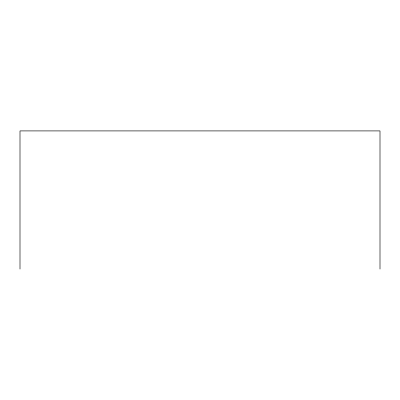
<?xml version="1.0" encoding="UTF-8"?>
<svg xmlns="http://www.w3.org/2000/svg" width="400" height="400" viewBox="0 0 400 400"><rect width="100%" height="100%" fill="white"/><g stroke="black" fill="none" stroke-linecap="round" stroke-linejoin="round"><path stroke-width="0.6" d="M380 269.09L380 130.91L20 130.91L20 269.09"/></g></svg>
